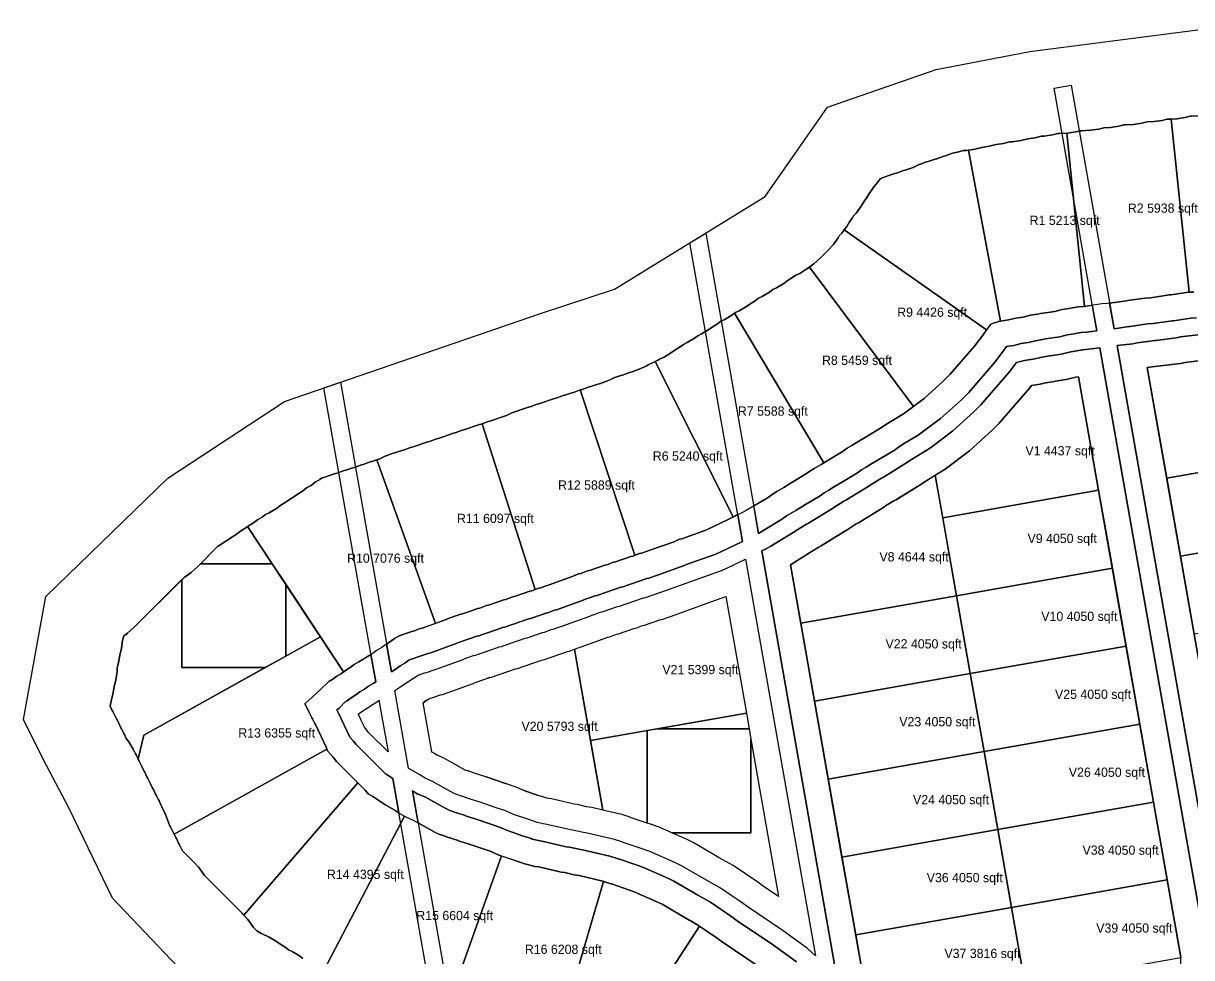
# Model space of a CAD drawing. Header units: metres. Extents: x 119 to 464, y -551 to -55.
# Drawn here: x 118.9 to 321.5, y -219.6 to -57.6 of the extents above; entities that cross this region are included whole.
import ezdxf

# ---------------------------------------------------------------- set-up
doc = ezdxf.new("R2010")
doc.units = ezdxf.units.M
for name, color, linetype in [('AMENITIES', 6, 'Continuous'), ('COLONY', 3, 'Continuous'), ('GARDENS', 82, 'Continuous'), ('PLOTS', 1, 'Continuous'), ('RIVER_PROMENADE', 62, 'Continuous'), ('ROADS', 8, 'Continuous'), ('TEXT', 7, 'Continuous')]:
    doc.layers.add(name, color=color, linetype=linetype)

msp = doc.modelspace()

# ---------------------------------------------------------------- linework, layer by layer
at = {"layer": 'AMENITIES'}
for points in [[(164.44, -167.31), (160.87, -169.3), (146.44, -169.3), (146.44, -154.03), (146.63, -153.84), (146.83, -153.72), (148.02, -152.85), (149.11, -151.86), (149.67, -151.3), (162.08, -151.3), (164.44, -154.87), (164.44, -167.31)], [(245.11, -197.94), (231.42, -197.94), (229.22, -196.96), (227.72, -196.46), (227.11, -196.25), (227.11, -180.24), (228.83, -179.94), (244.8, -179.94), (245.11, -181.72), (245.11, -197.94)]]:
    msp.add_lwpolyline(points, close=True, dxfattribs=at)
at = {"layer": 'COLONY'}
msp.add_lwpolyline([(338.8, -261.53), (224.09, -261.53), (222.88, -259.14), (209.26, -249.96), (209.26, -249.96), (194.47, -246.82), (170.8, -238.57), (151.35, -227.07), (134.39, -209.29), (126.82, -193.61), (122.36, -185.17), (118.94, -178.32), (122.83, -156.97), (143.97, -136.46), (164.23, -123.19), (208.6, -107.93), (221.48, -103.71), (247.6, -87.66), (258.4, -72.16), (277.21, -65.62), (293.47, -62.5), (331.12, -57.65)], dxfattribs=at)
at = {"layer": 'GARDENS'}
for points in [[(193.19, -246.37), (183, -188.55), (182.05, -187.92), (181.67, -187.69), (181.38, -187.37), (176.58, -182.57), (176.15, -181.99), (175.58, -181.35), (173.56, -177.08), (173.43, -176.86), (173.33, -176.65), (173.63, -176.38), (174.75, -175.26), (175.1, -175.05), (175.8, -174.53), (176.6, -174.05), (177.3, -173.53), (178.1, -173.05), (178.79, -172.53), (178.8, -172.53), (179.6, -172.05), (180.04, -171.79), (171.06, -120.84), (173.93, -119.85), (182.78, -170.04), (182.8, -170.03), (183.6, -169.55), (184.3, -169.03), (185.1, -168.55), (185.8, -168.03), (186.04, -167.89), (186.06, -167.88), (186.42, -167.79), (187.56, -167.38), (187.92, -167.29), (189.06, -166.88), (189.42, -166.79), (194.01, -165.14), (194.56, -164.88), (194.92, -164.79), (196.06, -164.38), (196.42, -164.29), (197.56, -163.88), (197.92, -163.79), (199.06, -163.38), (199.42, -163.29), (200.56, -162.88), (200.92, -162.79), (202.06, -162.38), (202.42, -162.29), (203.56, -161.88), (203.92, -161.79), (205.06, -161.38), (205.42, -161.29), (206.56, -160.88), (206.92, -160.79), (208.06, -160.38), (208.42, -160.29), (209.56, -159.88), (209.92, -159.79), (211.06, -159.38), (211.42, -159.29), (216.01, -157.64), (216.56, -157.38), (216.92, -157.29), (218.06, -156.88), (218.42, -156.79), (219.56, -156.38), (219.92, -156.29), (221.06, -155.88), (221.42, -155.79), (222.56, -155.38), (222.92, -155.29), (224.06, -154.88), (224.42, -154.79), (225.56, -154.38), (225.92, -154.29), (227.06, -153.88), (227.42, -153.79), (228.56, -153.38), (228.92, -153.29), (233.51, -151.64), (234.06, -151.38), (234.42, -151.29), (239.01, -149.64), (243.42, -147.56), (243.64, -147.43), (234.52, -95.7), (237.27, -94.01), (246.45, -146.04), (250.6, -143.55), (251.29, -143.03), (251.3, -143.03), (252.1, -142.55), (252.91, -142.06), (252.92, -142.06), (254.6, -141.05), (257.1, -139.55), (257.79, -139.03), (257.8, -139.03), (258.6, -138.55), (259.41, -138.06), (259.42, -138.06), (261.1, -137.05), (263.6, -135.55), (264.29, -135.03), (264.3, -135.03), (265.1, -134.55), (265.91, -134.06), (265.92, -134.06), (267.6, -133.05), (270.1, -131.55), (270.79, -131.03), (270.8, -131.03), (271.6, -130.55), (274.1, -129.05), (278.01, -126.15), (281.63, -122.88), (282.88, -121.63), (287.49, -116.31), (288.99, -114.31), (289.45, -113.66), (290.69, -113.47), (291.95, -113.15), (293.19, -112.97), (294.45, -112.65), (295.69, -112.47), (296.21, -112.34), (298.69, -111.97), (299.95, -111.65), (301.19, -111.47), (301.71, -111.34), (302.4, -111.24), (303.37, -111.19), (305.1, -110.93), (297.69, -68.89), (300.64, -68.37), (308.08, -110.58), (310.64, -110.2), (310.87, -110.19), (313.9, -109.74), (314.87, -109.69), (318.14, -109.2), (318.37, -109.19), (321.4, -108.74), (322.37, -108.69)], [(322.63, -111.62), (319.62, -112), (318.87, -112.17), (315.33, -112.59), (315.13, -112.62), (312.12, -113), (311.37, -113.17), (308.6, -113.5), (328.57, -226.76)], [(328.31, -242.56), (305.62, -113.88), (302.66, -114.23), (302.54, -114.25), (302.51, -114.25), (302.33, -114.3), (300.58, -114.58), (298.94, -114.98), (297.01, -115.25), (296.83, -115.3), (295.33, -115.54), (294.33, -115.8), (292.58, -116.08), (291.15, -116.43), (289.89, -118.11), (285, -123.75), (283.75, -125), (280.14, -128.29), (276.24, -131.23), (272.48, -133.55), (272.24, -133.73), (268.09, -136.29), (267.74, -136.46), (265.98, -137.55), (265.74, -137.73), (261.59, -140.29), (261.24, -140.46), (259.48, -141.55), (259.24, -141.73), (255.09, -144.29), (254.74, -144.46), (252.98, -145.55), (252.74, -145.73), (248.59, -148.29), (247.63, -148.77), (247.59, -148.79), (246.98, -149.09), (259.97, -222.72)], [(252.99, -220.33), (249.05, -217.42), (242.7, -213.18), (241.81, -212.51), (238.12, -209.99), (236.04, -208.83), (231.72, -206.32), (230.72, -205.82), (226.51, -203.95), (225.01, -203.45), (222.14, -202.48), (222.1, -202.47), (220.64, -201.98), (216.16, -200.93), (215.25, -200.8), (213.66, -200.43), (213.08, -200.35), (209.16, -199.43), (208.58, -199.35), (207.16, -199.02), (207.01, -198.95), (205.51, -198.45), (202.9, -197.57), (201.51, -196.95), (200.01, -196.45), (197.14, -195.48), (197.1, -195.47), (197.05, -195.46), (195.64, -194.98), (195.6, -194.97), (195.55, -194.96), (194.14, -194.48), (194.1, -194.47), (194.05, -194.46), (192.9, -194.07), (192.19, -193.75), (188.54, -191.73), (187.26, -191.17), (186.59, -190.78), (186.42, -190.66), (196.39, -247.23)]]:
    msp.add_lwpolyline(points, dxfattribs=at)
for points in [[(287.61, -109.48), (287.28, -109.56), (286.69, -109.77), (285.98, -110.78), (261.28, -93.43), (261.72, -92.83), (262.18, -92.07), (262.72, -91.33), (262.93, -90.98), (263.35, -90.52), (264.22, -89.33), (264.68, -88.57), (265.22, -87.83), (265.68, -87.07), (266.22, -86.33), (266.43, -85.98), (266.85, -85.52), (267.58, -84.52), (268.56, -84.17), (268.85, -84.1), (270.06, -83.67), (270.35, -83.6), (271.56, -83.17), (271.85, -83.1), (273.24, -82.61), (274.28, -82.12), (274.35, -82.1), (275.56, -81.67), (275.85, -81.6), (277.06, -81.17), (277.35, -81.1), (278.56, -80.67), (278.85, -80.6), (280.06, -80.17), (280.35, -80.1), (280.61, -80.01), (280.93, -79.96), (281.93, -79.71), (282.47, -79.68), (282.84, -79.62), (288.4, -109.27), (288.06, -109.32), (287.61, -109.48)], [(307.3, -106.16), (310.23, -105.72), (307.3, -106.16), (307.3, -106.16)], [(313.84, -117.31), (313.84, -117.31), (313.84, -117.31), (313.84, -117.31), (313.84, -117.31), (313.84, -117.31), (313.84, -117.31), (313.84, -117.32), (317.23, -136.5), (317.23, -136.5), (317.23, -136.5), (317.23, -136.5), (319.61, -150), (321.99, -163.51), (324.37, -177.02), (326.75, -190.53), (326.75, -190.53), (326.75, -190.53), (326.75, -190.53), (328.41, -199.94), (328.41, -199.94), (313.84, -117.31), (313.84, -117.31), (313.84, -117.31)], [(316.12, -117.02), (315.62, -117.08), (315.62, -117.08), (316.12, -117.02)], [(316.12, -117.02), (319.63, -116.61), (316.12, -117.02), (316.12, -117.02)], [(320.41, -116.43), (320.41, -116.43), (320.41, -116.43), (320.41, -116.43)], [(301.94, -118.91), (319.68, -219.52), (319.68, -219.53), (317.32, -206.12), (314.93, -192.61), (312.55, -179.1), (310.17, -165.6), (307.79, -152.09), (305.41, -138.58), (305.41, -138.58), (305.41, -138.58), (305.41, -138.58), (301.94, -118.92), (301.94, -118.91), (301.94, -118.91), (301.48, -118.99), (301.48, -118.99), (301.48, -118.99), (301.94, -118.91)], [(296.22, -119.95), (296.22, -119.95), (296.22, -119.95), (296.22, -119.95)], [(297.86, -119.67), (297.86, -119.67), (297.86, -119.67), (297.86, -119.67)], [(274.78, -137.44), (274.78, -137.44), (270.28, -140.23), (270.28, -140.23), (270.28, -140.23), (270.28, -140.23), (270.28, -140.23), (270.28, -140.23), (270.28, -140.23), (270.27, -140.23), (270.27, -140.23), (270.27, -140.23), (270.27, -140.23), (274.78, -137.44)], [(274.97, -137.3), (274.97, -137.3), (274.97, -137.3), (274.97, -137.3)], [(277.09, -135.98), (277.09, -135.98), (277.09, -135.98), (277.09, -135.98), (277.09, -135.98), (277.09, -135.98), (277.09, -135.98)], [(268.28, -141.44), (268.28, -141.44), (263.78, -144.23), (263.78, -144.23), (263.78, -144.23), (263.78, -144.23), (263.78, -144.23), (263.78, -144.23), (263.78, -144.23), (263.77, -144.23), (263.77, -144.23), (263.77, -144.23), (263.77, -144.23), (268.28, -141.44)], [(268.47, -141.3), (268.47, -141.3), (268.47, -141.3), (268.47, -141.3)], [(242.83, -142.82), (242.83, -142.82), (242.51, -142.97), (242.83, -142.82)], [(278.39, -143.34), (278.39, -143.34), (278.39, -143.34), (278.39, -143.34), (278.39, -143.34)], [(152.63, -148.34), (152.83, -148.22), (153.57, -147.68), (154.33, -147.22), (155.07, -146.68), (155.83, -146.22), (156.57, -145.68), (157.33, -145.22), (157.83, -144.86), (162.08, -151.3), (149.67, -151.3), (152.63, -148.34)], [(261.78, -145.44), (261.78, -145.44), (259.9, -146.6), (257.28, -148.23), (257.28, -148.23), (257.28, -148.23), (257.28, -148.23), (257.28, -148.23), (257.28, -148.23), (257.28, -148.23), (257.27, -148.23), (257.27, -148.23), (257.27, -148.23), (257.27, -148.23), (261.78, -145.44)], [(261.97, -145.3), (261.97, -145.3), (261.97, -145.3), (261.97, -145.3)], [(251.97, -151.49), (255.28, -149.44), (255.28, -149.44), (251.97, -151.49), (251.97, -151.49), (251.97, -151.49), (253.76, -161.61), (253.76, -161.61), (253.76, -161.61), (253.76, -161.61), (256.14, -175.12), (258.52, -188.63), (260.9, -202.14), (263.29, -215.65), (264.17, -220.65), (264.16, -220.64), (251.97, -151.49)], [(255.47, -149.3), (255.47, -149.3), (255.47, -149.3), (255.47, -149.3)], [(138.36, -184.23), (137.98, -183.43), (137.22, -182.17), (136.79, -181.58), (136.48, -180.93), (136.36, -180.73), (135.98, -179.93), (135.86, -179.73), (135.48, -178.93), (135.36, -178.73), (134.98, -177.93), (134.86, -177.73), (134.48, -176.93), (134.36, -176.73), (134.02, -176.02), (134.16, -175.13), (134.46, -173.93), (134.66, -172.63), (134.96, -171.43), (135.18, -169.97), (135.21, -169.43), (135.46, -168.43), (135.66, -167.13), (135.96, -165.93), (136.16, -164.63), (136.36, -163.83), (137.02, -163.35), (138.11, -162.36), (146.44, -154.03), (146.44, -169.3), (160.87, -169.3), (139.81, -181.01), (138.82, -185.15), (138.48, -184.43), (138.36, -184.23)], [(170.45, -163.97), (164.44, -167.31), (164.44, -154.87), (170.45, -163.97)], [(280.77, -156.85), (280.77, -156.85), (280.77, -156.85), (280.77, -156.85), (280.77, -156.85)], [(236.64, -158.45), (236.64, -158.45), (236.64, -158.45), (236.64, -158.45)], [(236.69, -158.43), (236.69, -158.43), (236.69, -158.43), (236.69, -158.43)], [(226.3, -162.04), (226.3, -162.04), (226.3, -162.04), (226.3, -162.04)], [(227.8, -161.54), (227.8, -161.54), (227.8, -161.54), (227.8, -161.54)], [(229.3, -161.04), (229.3, -161.04), (229.3, -161.04), (229.3, -161.04)], [(230.8, -160.54), (230.8, -160.54), (230.8, -160.54), (230.8, -160.54)], [(220.3, -164.04), (220.3, -164.04), (220.3, -164.04), (220.3, -164.04)], [(221.8, -163.54), (221.8, -163.54), (221.8, -163.54), (221.8, -163.54)], [(223.3, -163.04), (223.3, -163.04), (223.3, -163.04), (223.3, -163.04)], [(224.8, -162.54), (224.8, -162.54), (224.8, -162.54), (224.8, -162.54)], [(181.93, -165.22), (182.6, -164.81), (181.93, -165.22), (181.93, -165.22)], [(219.14, -164.45), (219.14, -164.45), (219.14, -164.45), (219.14, -164.45)], [(219.19, -164.43), (219.19, -164.43), (219.19, -164.43), (219.19, -164.43)], [(179.2, -167.05), (180.04, -171.79), (179.2, -167.05), (179.2, -167.05)], [(208.8, -168.04), (208.8, -168.04), (208.8, -168.04), (208.8, -168.04)], [(210.3, -167.54), (210.3, -167.54), (210.3, -167.54), (210.3, -167.54)], [(211.8, -167.04), (211.8, -167.04), (211.8, -167.04), (211.8, -167.04)], [(213.3, -166.54), (213.3, -166.54), (213.3, -166.54), (213.3, -166.54)], [(214.52, -166.14), (214.52, -166.14), (214.52, -166.14), (214.52, -166.14), (214.51, -166.14), (214.52, -166.14), (214.52, -166.14)], [(202.8, -170.04), (202.8, -170.04), (202.8, -170.04), (202.8, -170.04)], [(204.3, -169.54), (204.3, -169.54), (204.3, -169.54), (204.3, -169.54)], [(205.8, -169.04), (205.8, -169.04), (205.8, -169.04), (205.8, -169.04)], [(207.3, -168.54), (207.3, -168.54), (207.3, -168.54), (207.3, -168.54)], [(214.93, -168.46), (214.93, -168.46), (214.93, -168.46), (214.93, -168.46)], [(197.14, -171.95), (197.14, -171.95), (197.14, -171.95), (197.14, -171.95), (197.14, -171.95), (197.14, -171.95)], [(197.19, -171.93), (197.19, -171.93), (197.19, -171.93), (197.19, -171.93), (197.19, -171.93), (197.19, -171.93)], [(198.3, -171.54), (198.3, -171.54), (198.3, -171.54), (198.3, -171.54), (198.3, -171.54), (198.3, -171.54)], [(199.8, -171.04), (199.8, -171.04), (199.3, -171.22), (199.3, -171.22), (199.3, -171.22), (199.8, -171.04), (199.8, -171.04)], [(201.3, -170.54), (201.3, -170.54), (201.3, -170.54), (201.3, -170.54)], [(191.3, -174.04), (191.3, -174.04), (191.3, -174.04), (191.3, -174.04), (191.3, -174.04), (191.3, -174.04)], [(188.81, -175.04), (188.81, -175.04), (188.81, -175.04), (188.81, -175.04), (188.81, -175.04), (188.3, -175.42), (188.3, -175.42), (188.81, -175.04)], [(189.8, -174.54), (189.8, -174.54), (189.8, -174.54), (189.8, -174.54), (189.8, -174.54), (189.8, -174.54)], [(244.32, -177.21), (244.8, -179.94), (228.83, -179.94), (244.32, -177.21)], [(224.2, -195.27), (224.15, -195.26), (222.7, -194.77), (219.43, -194), (219.43, -194), (219.43, -194), (219.43, -194), (219.43, -194), (217.31, -181.97), (217.31, -181.97), (217.31, -181.97), (227.11, -180.24), (227.11, -196.25), (224.2, -195.27)], [(242.06, -203.61), (239.63, -202.26), (235.07, -199.61), (234.07, -199.11), (231.42, -197.94), (245.11, -197.94), (245.11, -181.72), (249.92, -208.98), (247.04, -207.06), (246.31, -206.51), (242.06, -203.61)], [(172.67, -184.84), (173.24, -185.61), (176.92, -189.29), (157.15, -212.21), (156.86, -211.89), (150.34, -205.37), (150.22, -205.17), (149.35, -203.98), (148.36, -202.89), (146.55, -201.08), (146.48, -200.93), (146.36, -200.73), (145.98, -199.93), (145.86, -199.73), (145.48, -198.93), (145.36, -198.73), (145.1, -198.17), (171.57, -183.45), (171.68, -183.76), (172.67, -184.84)], [(195.57, -187.06), (195.57, -187.06), (195.57, -187.06), (195.57, -187.06), (195.57, -187.06), (195.57, -187.06)], [(195.61, -187.08), (195.61, -187.08), (195.61, -187.08), (195.61, -187.08), (195.61, -187.08), (195.61, -187.08)], [(196.15, -187.26), (196.15, -187.26), (196.15, -187.26), (196.15, -187.26), (196.15, -187.26), (196.15, -187.26)], [(197.65, -187.76), (197.65, -187.76), (197.65, -187.76), (197.65, -187.76), (197.65, -187.76), (197.65, -187.76)], [(199.15, -188.26), (199.15, -188.26), (199.15, -188.26), (199.15, -188.26), (199.15, -188.26), (199.15, -188.26)], [(199.2, -188.27), (202.72, -189.46), (202.72, -189.46), (199.2, -188.27)], [(205.61, -190.58), (205.61, -190.58), (205.61, -190.58), (205.61, -190.58), (205.61, -190.58), (205.61, -190.58)], [(208.22, -191.46), (208.22, -191.46), (205.61, -190.58), (208.22, -191.46)], [(209.36, -191.84), (209.36, -191.84), (209.36, -191.84), (209.36, -191.84), (209.36, -191.84), (209.36, -191.84)], [(209.95, -191.98), (209.95, -191.98), (209.95, -191.98), (209.95, -191.98), (209.95, -191.98), (209.95, -191.98)], [(184.05, -194.48), (183.56, -194.16), (184.04, -194.48), (184.05, -194.48)], [(214.45, -192.98), (214.45, -192.98), (214.45, -192.98), (214.45, -192.98), (214.45, -192.98), (214.45, -192.98)], [(216.62, -193.43), (216.62, -193.43), (216.62, -193.43), (216.62, -193.43), (216.62, -193.43), (216.62, -193.43)]]:
    msp.add_lwpolyline(points, close=True, dxfattribs=at)
at = {"layer": 'PLOTS'}
for points in [[(299.97, -76.68), (301.43, -76.46), (302.26, -76.25), (302.5, -76.25), (303.97, -76.18), (305.43, -75.96), (306.32, -75.73), (307.47, -75.68), (308.93, -75.46), (309.76, -75.25), (310, -75.25), (311.47, -75.18), (312.93, -74.96), (313.82, -74.73), (314.97, -74.68), (316.43, -74.46), (317.26, -74.25), (317.5, -74.25), (317.98, -74.23), (321.09, -104.25), (320.98, -104.26), (317.93, -104.71), (317.73, -104.72), (314.43, -105.21), (313.48, -105.26), (310.43, -105.71), (310.23, -105.72), (306.93, -106.21), (305.98, -106.26), (302.98, -106.7), (299.87, -76.68), (299.97, -76.68)], [(282.84, -79.62), (283.93, -79.46), (285.13, -79.16), (286.43, -78.96), (287.63, -78.66), (288.93, -78.46), (289.93, -78.21), (290.47, -78.18), (291.93, -77.96), (293.13, -77.66), (294.43, -77.46), (295.43, -77.21), (295.97, -77.18), (297.43, -76.96), (298.26, -76.75), (298.5, -76.75), (299.87, -76.68), (302.98, -106.7), (302.93, -106.71), (301.98, -106.76), (300.84, -106.93), (300.31, -107.06), (299.07, -107.24), (297.81, -107.56), (295.34, -107.93), (294.81, -108.06), (293.57, -108.24), (292.31, -108.56), (291.07, -108.74), (289.81, -109.06), (288.4, -109.27), (282.84, -79.62)], [(256.02, -99.35), (257.11, -98.36), (258.36, -97.11), (259.35, -96.02), (260.22, -94.83), (260.43, -94.48), (260.85, -94.02), (261.28, -93.43), (285.98, -110.78), (285.39, -111.61), (283.89, -113.61), (279.69, -118.44), (278.44, -119.69), (275.16, -122.67), (273.29, -124.06), (255.29, -99.88), (256.02, -99.35)], [(242.42, -107.79), (243.07, -107.48), (244.33, -106.72), (245.07, -106.18), (245.83, -105.72), (246.42, -105.29), (247.07, -104.98), (248.33, -104.22), (248.92, -103.79), (249.57, -103.48), (250.83, -102.72), (251.57, -102.18), (252.33, -101.72), (252.92, -101.29), (253.57, -100.98), (254.83, -100.22), (255.29, -99.88), (273.29, -124.06), (271.6, -125.31), (269.1, -126.81), (268.31, -127.29), (267.6, -127.81), (265.1, -129.31), (263.8, -130.09), (262.6, -130.81), (261.81, -131.29), (261.1, -131.81), (258.6, -133.31), (257.77, -133.81), (242.27, -107.9), (242.42, -107.79)], [(229.07, -115.98), (229.27, -115.86), (230.07, -115.48), (231.33, -114.72), (232.07, -114.18), (232.83, -113.72), (233.42, -113.29), (234.07, -112.98), (235.33, -112.22), (235.92, -111.79), (236.57, -111.48), (237.83, -110.72), (238.57, -110.18), (239.33, -109.72), (239.92, -109.29), (240.57, -108.98), (241.83, -108.22), (242.27, -107.9), (257.77, -133.81), (257.3, -134.09), (256.1, -134.81), (255.31, -135.29), (254.6, -135.81), (252.1, -137.31), (250.8, -138.09), (249.6, -138.81), (248.81, -139.29), (248.1, -139.81), (244.3, -142.09), (243.51, -142.47), (243.3, -142.59), (242.51, -142.97), (242.3, -143.09), (242.06, -143.2), (228.51, -116.25), (229.07, -115.98)], [(215.56, -121.17), (215.85, -121.1), (217.06, -120.67), (217.35, -120.6), (218.56, -120.17), (218.85, -120.1), (220.24, -119.61), (221.28, -119.12), (221.35, -119.1), (222.56, -118.67), (222.85, -118.6), (224.06, -118.17), (224.35, -118.1), (225.74, -117.61), (227.07, -116.98), (227.27, -116.86), (228.07, -116.48), (228.27, -116.36), (228.51, -116.25), (242.06, -143.2), (241.51, -143.47), (241.3, -143.59), (237.29, -145.49), (233.11, -146.98), (232.78, -147.06), (232.42, -147.19), (231.79, -147.49), (227.61, -148.98), (227.28, -149.06), (226.11, -149.48), (225.78, -149.56), (224.98, -149.85), (215.51, -121.19), (215.56, -121.17)], [(305.41, -138.58), (305.41, -138.58), (278.39, -143.34), (278.39, -143.34), (278.39, -143.34), (277.09, -135.98), (277.09, -135.98), (277.09, -135.98), (278.78, -134.94), (278.78, -134.94), (283.01, -131.75), (283.01, -131.75), (286.93, -128.18), (286.93, -128.18), (287.26, -127.85), (288.18, -126.93), (288.18, -126.93), (293.49, -120.81), (293.49, -120.81), (293.76, -120.44), (293.76, -120.44), (293.76, -120.44), (293.77, -120.44), (293.77, -120.44), (293.77, -120.44), (295.25, -120.2), (295.25, -120.2), (296.22, -119.95), (296.22, -119.95), (297.75, -119.7), (297.75, -119.7), (297.86, -119.67), (297.86, -119.67), (299.79, -119.4), (299.79, -119.4), (301.48, -118.99), (301.48, -118.99), (301.94, -118.91), (301.94, -118.91), (301.94, -118.92), (305.41, -138.58), (305.41, -138.58)], [(199.56, -126.67), (199.85, -126.6), (201.06, -126.17), (201.35, -126.1), (202.74, -125.61), (203.78, -125.12), (203.85, -125.1), (205.06, -124.67), (205.35, -124.6), (206.56, -124.17), (206.85, -124.1), (208.06, -123.67), (208.35, -123.6), (209.56, -123.17), (209.85, -123.1), (211.06, -122.67), (211.35, -122.6), (212.56, -122.17), (212.85, -122.1), (214.06, -121.67), (214.35, -121.6), (215.51, -121.19), (224.98, -149.85), (224.61, -149.98), (224.28, -150.06), (223.11, -150.48), (222.78, -150.56), (221.61, -150.98), (221.28, -151.06), (220.11, -151.48), (219.78, -151.56), (218.61, -151.98), (218.28, -152.06), (217.11, -152.48), (216.78, -152.56), (215.61, -152.98), (215.28, -153.06), (214.92, -153.19), (214.29, -153.49), (210.11, -154.98), (209.78, -155.06), (208.61, -155.48), (208.28, -155.56), (207.69, -155.77), (198.5, -127.05), (199.56, -126.67)], [(180.74, -133.11), (181.78, -132.62), (181.85, -132.6), (183.06, -132.17), (183.35, -132.1), (184.56, -131.67), (184.85, -131.6), (186.06, -131.17), (186.35, -131.1), (187.56, -130.67), (187.85, -130.6), (189.06, -130.17), (189.35, -130.1), (190.56, -129.67), (190.85, -129.6), (192.06, -129.17), (192.35, -129.1), (193.56, -128.67), (193.85, -128.6), (195.06, -128.17), (195.35, -128.1), (196.56, -127.67), (196.85, -127.6), (198.06, -127.17), (198.35, -127.1), (198.5, -127.05), (207.69, -155.77), (207.11, -155.98), (206.78, -156.06), (205.61, -156.48), (205.28, -156.56), (204.11, -156.98), (203.78, -157.06), (202.61, -157.48), (202.28, -157.56), (201.11, -157.98), (200.78, -158.06), (199.61, -158.48), (199.28, -158.56), (198.11, -158.98), (197.78, -159.06), (196.61, -159.48), (196.28, -159.56), (195.11, -159.98), (194.78, -160.06), (193.61, -160.48), (193.28, -160.56), (192.92, -160.69), (192.29, -160.99), (190.41, -161.66), (180.24, -133.29), (180.74, -133.11)], [(158.07, -144.68), (158.83, -144.22), (159.57, -143.68), (160.33, -143.22), (160.92, -142.79), (161.57, -142.48), (162.83, -141.72), (163.57, -141.18), (164.33, -140.72), (165.07, -140.18), (165.83, -139.72), (166.57, -139.18), (167.33, -138.72), (168.07, -138.18), (168.83, -137.72), (169.57, -137.18), (170.33, -136.72), (170.63, -136.5), (171.56, -136.17), (171.85, -136.1), (173.06, -135.67), (173.35, -135.6), (174.56, -135.17), (174.85, -135.1), (176.06, -134.67), (176.35, -134.6), (177.56, -134.17), (177.85, -134.1), (179.06, -133.67), (179.35, -133.6), (180.24, -133.29), (190.41, -161.66), (188.11, -162.48), (187.78, -162.56), (186.61, -162.98), (186.28, -163.06), (185.11, -163.48), (184.78, -163.56), (184.11, -163.8), (184.1, -163.81), (183.31, -164.29), (182.6, -164.81), (181.81, -165.29), (181.1, -165.81), (180.31, -166.29), (179.6, -166.81), (177.1, -168.31), (176.31, -168.79), (175.6, -169.31), (174.81, -169.79), (174.46, -170.05), (157.83, -144.86), (158.07, -144.68)], [(319.61, -150), (317.23, -136.5), (344.24, -131.73), (346.62, -145.24), (319.61, -150)], [(280.77, -156.85), (280.77, -156.85), (253.76, -161.61), (253.76, -161.61), (253.76, -161.61), (251.97, -151.49), (251.97, -151.49), (251.97, -151.49), (255.28, -149.44), (255.28, -149.44), (255.47, -149.3), (255.47, -149.3), (256.88, -148.42), (256.88, -148.42), (256.88, -148.42), (256.89, -148.42), (256.89, -148.42), (256.89, -148.42), (256.89, -148.42), (256.89, -148.42), (256.89, -148.42), (257.27, -148.23), (257.27, -148.23), (257.27, -148.23), (257.28, -148.23), (257.28, -148.23), (257.28, -148.23), (257.28, -148.23), (257.28, -148.23), (257.28, -148.23), (257.28, -148.23), (259.9, -146.6), (261.78, -145.44), (261.78, -145.44), (261.97, -145.3), (261.97, -145.3), (263.38, -144.42), (263.38, -144.42), (263.38, -144.42), (263.39, -144.42), (263.39, -144.42), (263.39, -144.42), (263.39, -144.42), (263.39, -144.42), (263.39, -144.42), (263.77, -144.23), (263.77, -144.23), (263.77, -144.23), (263.78, -144.23), (263.78, -144.23), (263.78, -144.23), (263.78, -144.23), (263.78, -144.23), (263.78, -144.23), (263.78, -144.23), (268.28, -141.44), (268.28, -141.44), (268.47, -141.3), (268.47, -141.3), (269.88, -140.42), (269.88, -140.42), (269.88, -140.42), (269.89, -140.42), (269.89, -140.42), (269.89, -140.42), (269.89, -140.42), (269.89, -140.42), (269.89, -140.42), (270.27, -140.23), (270.27, -140.23), (270.27, -140.23), (270.28, -140.23), (270.28, -140.23), (270.28, -140.23), (270.28, -140.23), (270.28, -140.23), (270.28, -140.23), (270.28, -140.23), (274.78, -137.44), (274.78, -137.44), (274.97, -137.3), (274.97, -137.3), (277.09, -135.98), (277.09, -135.98), (277.09, -135.98), (280.77, -156.85), (280.77, -156.85)], [(280.77, -156.85), (278.39, -143.34), (305.41, -138.58), (307.79, -152.09), (280.77, -156.85)], [(321.99, -163.51), (319.61, -150), (346.62, -145.24), (349, -158.75), (321.99, -163.51)], [(283.16, -170.36), (280.77, -156.85), (307.79, -152.09), (310.17, -165.6), (283.16, -170.36)], [(244.32, -177.21), (244.32, -177.21), (217.31, -181.97), (217.31, -181.97), (217.31, -181.97), (214.52, -166.14), (214.52, -166.14), (214.52, -166.14), (218.92, -164.56), (218.92, -164.56), (219.14, -164.45), (219.14, -164.45), (219.19, -164.43), (219.19, -164.43), (220.3, -164.04), (220.3, -164.04), (220.64, -163.95), (220.64, -163.95), (221.8, -163.54), (221.8, -163.54), (222.14, -163.45), (222.14, -163.45), (223.3, -163.04), (223.3, -163.04), (223.64, -162.95), (223.64, -162.95), (224.8, -162.54), (224.8, -162.54), (225.14, -162.45), (225.14, -162.45), (226.3, -162.04), (226.3, -162.04), (226.64, -161.95), (226.64, -161.95), (227.8, -161.54), (227.8, -161.54), (228.14, -161.45), (228.14, -161.45), (229.3, -161.04), (229.3, -161.04), (229.64, -160.95), (229.64, -160.95), (230.8, -160.54), (230.8, -160.54), (231.14, -160.45), (231.14, -160.45), (236.42, -158.56), (236.42, -158.56), (236.64, -158.45), (236.64, -158.45), (236.69, -158.43), (236.69, -158.43), (240.75, -156.98), (240.75, -156.98), (240.75, -156.98), (244.32, -177.21), (244.32, -177.21)], [(256.14, -175.12), (253.76, -161.61), (280.77, -156.85), (283.16, -170.36), (256.14, -175.12)], [(144.98, -197.93), (144.86, -197.73), (144.48, -196.93), (144.36, -196.73), (144.12, -196.22), (144.1, -196.15), (143.61, -194.76), (142.98, -193.43), (142.86, -193.23), (142.48, -192.43), (142.36, -192.23), (141.98, -191.43), (141.86, -191.23), (141.48, -190.43), (141.36, -190.23), (140.98, -189.43), (140.86, -189.23), (140.48, -188.43), (140.36, -188.23), (139.98, -187.43), (139.86, -187.23), (139.48, -186.43), (139.36, -186.23), (138.98, -185.43), (138.86, -185.23), (138.82, -185.15), (139.81, -181.01), (170.45, -163.97), (174.46, -170.05), (174.1, -170.31), (173.31, -170.79), (172.6, -171.31), (171.9, -171.73), (170.44, -173.19), (167.78, -175.6), (167.97, -175.99), (168.09, -176.2), (168.47, -176.99), (168.59, -177.2), (168.97, -177.99), (169.09, -178.2), (169.47, -178.99), (169.59, -179.2), (171.49, -183.21), (171.57, -183.45), (145.1, -198.17), (144.98, -197.93)], [(285.54, -183.87), (283.16, -170.36), (310.17, -165.6), (312.55, -179.1), (285.54, -183.87)], [(219.43, -194), (219.43, -194), (219.43, -194), (219.43, -194), (217.54, -193.56), (217.54, -193.56), (217.54, -193.56), (217.54, -193.56), (216.62, -193.43), (216.62, -193.43), (216.62, -193.43), (216.62, -193.43), (215.04, -193.06), (215.04, -193.06), (215.04, -193.06), (215.04, -193.06), (214.45, -192.98), (214.45, -192.98), (214.45, -192.98), (214.45, -192.98), (210.54, -192.06), (210.54, -192.06), (210.54, -192.06), (210.54, -192.06), (209.95, -191.98), (209.95, -191.98), (209.95, -191.98), (209.95, -191.98), (209.36, -191.84), (209.36, -191.84), (209.36, -191.84), (209.36, -191.84), (208.22, -191.46), (205.61, -190.58), (205.61, -190.58), (205.61, -190.58), (205.61, -190.58), (204.22, -189.96), (204.22, -189.96), (204.22, -189.96), (204.22, -189.96), (202.72, -189.46), (199.2, -188.27), (199.2, -188.27), (199.2, -188.27), (199.2, -188.27), (199.15, -188.26), (199.15, -188.26), (199.15, -188.26), (199.15, -188.26), (197.7, -187.77), (197.7, -187.77), (197.7, -187.77), (197.7, -187.77), (197.65, -187.76), (197.65, -187.76), (197.65, -187.76), (197.65, -187.76), (196.2, -187.27), (196.2, -187.27), (196.2, -187.27), (196.2, -187.27), (196.15, -187.26), (196.15, -187.26), (196.15, -187.26), (196.15, -187.26), (195.61, -187.08), (195.61, -187.08), (195.61, -187.08), (195.61, -187.08), (195.59, -187.07), (195.57, -187.06), (195.57, -187.06), (195.57, -187.06), (195.57, -187.06), (193.84, -186.11), (191.86, -185.01), (191.86, -185.01), (191.86, -185.01), (191.86, -185.01), (190.71, -184.5), (190.71, -184.5), (190.71, -184.5), (190.71, -184.5), (190.66, -184.48), (190.66, -184.48), (190.66, -184.48), (190.66, -184.48), (190.66, -184.48), (190.66, -184.48), (190.66, -184.48), (190.66, -184.48), (190.65, -184.48), (190.65, -184.48), (190.65, -184.48), (190.65, -184.48), (190.65, -184.48), (190.22, -184.18), (190.22, -184.18), (190.22, -184.18), (190.22, -184.18), (189.8, -183.94), (189.8, -183.94), (189.8, -183.94), (189.8, -183.94), (189.8, -183.93), (189.8, -183.93), (189.8, -183.93), (189.8, -183.93), (189.8, -183.93), (189.8, -183.93), (189.8, -183.93), (189.8, -183.93), (189.8, -183.93), (189.8, -183.93), (189.8, -183.93), (188.3, -175.43), (188.3, -175.43), (188.3, -175.43), (188.3, -175.43), (188.3, -175.43), (188.81, -175.04), (188.81, -175.04), (188.81, -175.04), (188.81, -175.04), (189.38, -174.68), (189.38, -174.68), (189.38, -174.68), (189.38, -174.68), (189.38, -174.68), (189.39, -174.68), (189.39, -174.68), (189.39, -174.68), (189.39, -174.68), (189.39, -174.68), (189.39, -174.68), (189.39, -174.68), (189.8, -174.54), (189.8, -174.54), (189.8, -174.54), (189.8, -174.54), (190.14, -174.45), (190.14, -174.45), (190.14, -174.45), (190.14, -174.45), (191.3, -174.04), (191.3, -174.04), (191.3, -174.04), (191.3, -174.04), (191.64, -173.95), (191.64, -173.95), (191.64, -173.95), (191.64, -173.95), (196.92, -172.06), (196.92, -172.06), (196.92, -172.06), (196.92, -172.06), (197.14, -171.95), (197.14, -171.95), (197.14, -171.95), (197.14, -171.95), (197.19, -171.93), (197.19, -171.93), (197.19, -171.93), (197.19, -171.93), (198.3, -171.54), (198.3, -171.54), (198.3, -171.54), (198.3, -171.54), (198.64, -171.45), (198.64, -171.45), (198.64, -171.45), (198.64, -171.45), (199.3, -171.22), (199.3, -171.22), (199.3, -171.22), (199.8, -171.04), (199.8, -171.04), (200.14, -170.95), (200.14, -170.95), (201.3, -170.54), (201.3, -170.54), (201.64, -170.45), (201.64, -170.45), (202.8, -170.04), (202.8, -170.04), (203.14, -169.95), (203.14, -169.95), (204.3, -169.54), (204.3, -169.54), (204.64, -169.45), (204.64, -169.45), (205.8, -169.04), (205.8, -169.04), (206.14, -168.95), (206.14, -168.95), (207.3, -168.54), (207.3, -168.54), (207.64, -168.45), (207.64, -168.45), (208.8, -168.04), (208.8, -168.04), (209.14, -167.95), (209.14, -167.95), (210.3, -167.54), (210.3, -167.54), (210.64, -167.45), (210.64, -167.45), (211.8, -167.04), (211.8, -167.04), (212.14, -166.95), (212.14, -166.95), (213.3, -166.54), (213.3, -166.54), (213.64, -166.45), (213.64, -166.45), (214.51, -166.14), (214.52, -166.14), (214.52, -166.14), (214.93, -168.46), (214.93, -168.46), (214.93, -168.46), (214.93, -168.46), (219.43, -194), (219.43, -194)], [(258.52, -188.63), (256.14, -175.12), (283.16, -170.36), (285.54, -183.87), (258.52, -188.63)], [(287.92, -197.37), (285.54, -183.87), (312.55, -179.1), (314.93, -192.61), (287.92, -197.37)], [(260.9, -202.14), (258.52, -188.63), (285.54, -183.87), (287.92, -197.37), (260.9, -202.14)], [(290.3, -210.88), (287.92, -197.37), (314.93, -192.61), (317.32, -206.12), (290.3, -210.88)], [(263.29, -215.65), (260.9, -202.14), (287.92, -197.37), (290.3, -210.88), (263.29, -215.65)], [(219.07, -239.02), (218.42, -238.71), (217.83, -238.28), (216.57, -237.52), (215.77, -237.14), (215.57, -237.02), (214.24, -236.39), (212.85, -235.9), (212.56, -235.83), (211.35, -235.4), (211.05, -235.32), (219.55, -206.36), (220.84, -206.79), (220.91, -206.81), (224.87, -208.15), (228.7, -209.84), (229.7, -210.34), (234.39, -213.06), (234.56, -213.16), (235.75, -213.82), (236.19, -214.12), (219.77, -239.44), (219.07, -239.02)], [(290.3, -210.88), (317.32, -206.12), (319.68, -219.55), (319.68, -219.63), (292.68, -224.39), (290.3, -210.88)], [(290.3, -210.88), (292.68, -224.39), (270.32, -228.33), (269.94, -227.72), (266.75, -223.49), (264.17, -220.66), (263.29, -215.65), (290.3, -210.88)], [(229.83, -246.28), (229.07, -245.82), (228.33, -245.28), (227.57, -244.82), (226.83, -244.28), (226.07, -243.82), (225.33, -243.28), (224.57, -242.82), (223.83, -242.28), (223.07, -241.82), (222.33, -241.28), (221.98, -241.07), (221.52, -240.65), (220.33, -239.78), (219.77, -239.44), (236.19, -214.12), (239.11, -216.11), (240.1, -216.86), (246.56, -221.16), (250.14, -223.81), (251.16, -224.74), (230.93, -247.08), (229.83, -246.28)]]:
    msp.add_lwpolyline(points, close=True, dxfattribs=at)
for points in [[(321.93, -104.21), (321.09, -104.25), (317.98, -74.23), (318.97, -74.18), (318.97, -74.18), (320.43, -73.96), (321.26, -73.75), (321.5, -73.75), (322.97, -73.68)], [(344.24, -131.73), (317.23, -136.5), (317.23, -136.5), (317.23, -136.5), (313.84, -117.32), (313.84, -117.31), (313.84, -117.31), (313.84, -117.31), (313.84, -117.31), (313.84, -117.31), (313.84, -117.31), (313.84, -117.31), (313.84, -117.31), (313.84, -117.31), (313.84, -117.31), (315.62, -117.08), (316.12, -117.02), (319.63, -116.61), (319.63, -116.61), (320.41, -116.43), (320.41, -116.43), (323.12, -116.08)], [(167.42, -219.71), (166.83, -219.28), (165.57, -218.52), (164.92, -218.21), (164.33, -217.78), (163.57, -217.32), (162.83, -216.78), (161.57, -216.02), (160.24, -215.39), (160.1, -215.34), (159.57, -215.02), (159.42, -214.95), (158.84, -214.37), (158.72, -214.17), (157.85, -212.98), (157.15, -212.21), (176.92, -189.29), (178.19, -190.56), (178.75, -191.18), (179.56, -191.66), (181.63, -193.04), (183.56, -194.16), (184.13, -194.54), (185.05, -195.07), (171.06, -221.82)], [(171.06, -221.82), (185.05, -195.07), (185.27, -195.2), (186.54, -195.76), (190.17, -197.77), (190.22, -197.81), (191.29, -198.28), (191.32, -198.29), (191.34, -198.29), (191.41, -198.31), (192.84, -198.79), (192.91, -198.81), (194.34, -199.29), (194.41, -199.31), (195.84, -199.79), (195.91, -199.81), (199.87, -201.15), (201.29, -201.78), (201.32, -201.79), (201.34, -201.79), (201.41, -201.81), (201.85, -201.96), (191.73, -230.37)], [(191.73, -230.37), (201.85, -201.96), (205.37, -203.15), (205.67, -203.28), (207.71, -203.76), (208.33, -203.85), (212.21, -204.76), (212.83, -204.85), (214.41, -205.22), (215.33, -205.35), (219.41, -206.31), (219.55, -206.36), (211.05, -235.32)]]:
    msp.add_lwpolyline(points, dxfattribs=at)
at = {"layer": 'RIVER_PROMENADE'}
for points in [[(151.35, -227.07), (134.39, -209.29), (126.82, -193.61), (122.36, -185.17), (118.94, -178.32), (122.83, -156.97), (143.97, -136.46), (164.23, -123.19), (208.6, -107.93), (221.48, -103.71), (247.6, -87.66), (258.4, -72.16), (277.21, -65.62), (293.47, -62.5), (331.12, -57.65)], [(322.97, -73.68), (321.5, -73.75), (321.26, -73.75), (320.43, -73.96), (318.97, -74.18), (317.5, -74.25), (317.26, -74.25), (316.43, -74.46), (314.97, -74.68), (313.82, -74.73), (312.93, -74.96), (311.47, -75.18), (310, -75.25), (309.76, -75.25), (308.93, -75.46), (307.47, -75.68), (306.32, -75.73), (305.43, -75.96), (303.97, -76.18), (302.5, -76.25), (302.26, -76.25), (301.43, -76.46), (299.97, -76.68), (298.5, -76.75), (298.26, -76.75), (297.43, -76.96), (295.97, -77.18), (295.43, -77.21), (294.43, -77.46), (293.13, -77.66), (291.93, -77.96), (290.47, -78.18), (289.93, -78.21), (288.93, -78.46), (287.63, -78.66), (286.43, -78.96), (285.13, -79.16), (283.93, -79.46), (282.47, -79.68), (281.93, -79.71), (280.93, -79.96), (280.61, -80.01), (280.35, -80.1), (280.06, -80.17), (278.85, -80.6), (278.56, -80.67), (277.35, -81.1), (277.06, -81.17), (275.85, -81.6), (275.56, -81.67), (274.35, -82.1), (274.28, -82.12), (273.24, -82.61), (271.85, -83.1), (271.56, -83.17), (270.35, -83.6), (270.06, -83.67), (268.85, -84.1), (268.56, -84.17), (267.58, -84.52), (266.85, -85.52), (266.43, -85.98), (266.22, -86.33), (265.68, -87.07), (265.22, -87.83), (264.68, -88.57), (264.22, -89.33), (263.35, -90.52), (262.93, -90.98), (262.72, -91.33), (262.18, -92.07), (261.72, -92.83), (260.85, -94.02), (260.43, -94.48), (260.22, -94.83), (259.35, -96.02), (258.36, -97.11), (257.11, -98.36), (256.02, -99.35), (254.83, -100.22), (253.57, -100.98), (252.92, -101.29), (252.33, -101.72), (251.57, -102.18), (250.83, -102.72), (249.57, -103.48), (248.92, -103.79), (248.33, -104.22), (247.07, -104.98), (246.42, -105.29), (245.83, -105.72), (245.07, -106.18), (244.33, -106.72), (243.07, -107.48), (242.42, -107.79), (241.83, -108.22), (240.57, -108.98), (239.92, -109.29), (239.33, -109.72), (238.57, -110.18), (237.83, -110.72), (236.57, -111.48), (235.92, -111.79), (235.33, -112.22), (234.07, -112.98), (233.42, -113.29), (232.83, -113.72), (232.07, -114.18), (231.33, -114.72), (230.07, -115.48), (229.27, -115.86), (229.07, -115.98), (228.27, -116.36), (228.07, -116.48), (227.27, -116.86), (227.07, -116.98), (225.74, -117.61), (224.35, -118.1), (224.06, -118.17), (222.85, -118.6), (222.56, -118.67), (221.35, -119.1), (221.28, -119.12), (220.24, -119.61), (218.85, -120.1), (218.56, -120.17), (217.35, -120.6), (217.06, -120.67), (215.85, -121.1), (215.56, -121.17), (214.35, -121.6), (214.06, -121.67), (212.85, -122.1), (212.56, -122.17), (211.35, -122.6), (211.06, -122.67), (209.85, -123.1), (209.56, -123.17), (208.35, -123.6), (208.06, -123.67), (206.85, -124.1), (206.56, -124.17), (205.35, -124.6), (205.06, -124.67), (203.85, -125.1), (203.78, -125.12), (202.74, -125.61), (201.35, -126.1), (201.06, -126.17), (199.85, -126.6), (199.56, -126.67), (198.35, -127.1), (198.06, -127.17), (196.85, -127.6), (196.56, -127.67), (195.35, -128.1), (195.06, -128.17), (193.85, -128.6), (193.56, -128.67), (192.35, -129.1), (192.06, -129.17), (190.85, -129.6), (190.56, -129.67), (189.35, -130.1), (189.06, -130.17), (187.85, -130.6), (187.56, -130.67), (186.35, -131.1), (186.06, -131.17), (184.85, -131.6), (184.56, -131.67), (183.35, -132.1), (183.06, -132.17), (181.85, -132.6), (181.78, -132.62), (180.74, -133.11), (179.35, -133.6), (179.06, -133.67), (177.85, -134.1), (177.56, -134.17), (176.35, -134.6), (176.06, -134.67), (174.85, -135.1), (174.56, -135.17), (173.35, -135.6), (173.06, -135.67), (171.85, -136.1), (171.56, -136.17), (170.63, -136.5), (170.33, -136.72), (169.57, -137.18), (168.83, -137.72), (168.07, -138.18), (167.33, -138.72), (166.57, -139.18), (165.83, -139.72), (165.07, -140.18), (164.33, -140.72), (163.57, -141.18), (162.83, -141.72), (161.57, -142.48), (160.92, -142.79), (160.33, -143.22), (159.57, -143.68), (158.83, -144.22), (158.07, -144.68), (157.33, -145.22), (156.57, -145.68), (155.83, -146.22), (155.07, -146.68), (154.33, -147.22), (153.57, -147.68), (152.83, -148.22), (152.63, -148.34), (149.11, -151.86), (148.02, -152.85), (146.83, -153.72), (146.63, -153.84), (138.11, -162.36), (137.02, -163.35), (136.36, -163.83), (136.16, -164.63), (135.96, -165.93), (135.66, -167.13), (135.46, -168.43), (135.21, -169.43), (135.18, -169.97), (134.96, -171.43), (134.66, -172.63), (134.46, -173.93), (134.16, -175.13), (134.02, -176.02), (134.36, -176.73), (134.48, -176.93), (134.86, -177.73), (134.98, -177.93), (135.36, -178.73), (135.48, -178.93), (135.86, -179.73), (135.98, -179.93), (136.36, -180.73), (136.48, -180.93), (136.79, -181.58), (137.22, -182.17), (137.98, -183.43), (138.36, -184.23), (138.48, -184.43), (138.86, -185.23), (138.98, -185.43), (139.36, -186.23), (139.48, -186.43), (139.86, -187.23), (139.98, -187.43), (140.36, -188.23), (140.48, -188.43), (140.86, -189.23), (140.98, -189.43), (141.36, -190.23), (141.48, -190.43), (141.86, -191.23), (141.98, -191.43), (142.36, -192.23), (142.48, -192.43), (142.86, -193.23), (142.98, -193.43), (143.61, -194.76), (144.1, -196.15), (144.12, -196.22), (144.36, -196.73), (144.48, -196.93), (144.86, -197.73), (144.98, -197.93), (145.36, -198.73), (145.48, -198.93), (145.86, -199.73), (145.98, -199.93), (146.36, -200.73), (146.48, -200.93), (146.55, -201.08), (148.36, -202.89), (149.35, -203.98), (150.22, -205.17), (150.34, -205.37), (156.86, -211.89), (157.85, -212.98), (158.72, -214.17), (158.84, -214.37), (159.42, -214.95), (159.57, -215.02), (160.1, -215.34), (160.24, -215.39), (161.57, -216.02), (162.83, -216.78), (163.57, -217.32), (164.33, -217.78), (164.92, -218.21), (165.57, -218.52), (166.83, -219.28), (167.42, -219.71)]]:
    msp.add_lwpolyline(points, dxfattribs=at)
at = {"layer": 'ROADS'}
for points in [[(322.37, -108.69), (321.4, -108.74), (318.37, -109.19), (318.14, -109.2), (314.87, -109.69), (313.9, -109.74), (310.87, -110.19), (310.64, -110.2), (308.08, -110.58), (307.3, -106.16), (310.23, -105.72), (310.23, -105.72), (310.43, -105.71), (313.48, -105.26), (314.43, -105.21), (317.73, -104.72), (317.93, -104.71), (320.98, -104.26), (321.93, -104.21)], [(328.57, -226.76), (308.6, -113.5), (311.37, -113.17), (312.12, -113), (315.13, -112.62), (315.33, -112.59), (318.87, -112.17), (319.62, -112), (322.63, -111.62)], [(259.97, -222.72), (246.98, -149.09), (247.59, -148.79), (247.63, -148.77), (248.59, -148.29), (252.74, -145.73), (252.98, -145.55), (254.74, -144.46), (255.09, -144.29), (259.24, -141.73), (259.48, -141.55), (261.24, -140.46), (261.59, -140.29), (265.74, -137.73), (265.98, -137.55), (267.74, -136.46), (268.09, -136.29), (272.24, -133.73), (272.48, -133.55), (276.24, -131.23), (280.14, -128.29), (283.75, -125), (285, -123.75), (289.89, -118.11), (291.15, -116.43), (292.58, -116.08), (294.33, -115.8), (295.33, -115.54), (296.83, -115.3), (297.01, -115.25), (298.94, -114.98), (300.58, -114.58), (302.33, -114.3), (302.51, -114.25), (302.54, -114.25), (302.66, -114.23), (305.62, -113.88), (328.31, -242.56)], [(323.12, -116.08), (320.41, -116.43), (319.63, -116.61), (316.12, -117.02), (315.62, -117.08), (313.84, -117.31), (328.41, -199.94)], [(319.01, -261.53), (319.68, -219.52), (301.94, -118.91), (301.48, -118.99), (299.79, -119.4), (297.86, -119.67), (297.75, -119.7), (296.22, -119.95), (295.25, -120.2), (293.77, -120.44), (293.49, -120.81), (288.18, -126.93), (286.93, -128.18), (283.01, -131.75), (278.78, -134.94), (274.97, -137.3), (274.78, -137.44), (270.27, -140.23), (269.89, -140.42), (268.47, -141.3), (268.28, -141.44), (263.77, -144.23), (263.39, -144.42), (261.97, -145.3), (261.78, -145.44), (257.27, -148.23), (256.89, -148.42), (255.47, -149.3), (255.28, -149.44), (251.97, -151.49), (264.16, -220.64)], [(246.56, -221.16), (240.1, -216.86), (239.11, -216.11), (235.75, -213.82), (234.56, -213.16), (234.39, -213.06), (229.7, -210.34), (228.7, -209.84), (224.87, -208.15), (220.91, -206.81), (220.84, -206.79), (219.41, -206.31), (215.33, -205.35), (214.41, -205.22), (212.83, -204.85), (212.21, -204.76), (208.33, -203.85), (207.71, -203.76), (205.67, -203.28), (205.37, -203.15), (201.41, -201.81), (201.34, -201.79), (201.32, -201.79), (201.29, -201.78), (199.87, -201.15), (195.91, -199.81), (195.84, -199.79), (194.41, -199.31), (194.34, -199.29), (192.91, -198.81), (192.84, -198.79), (191.41, -198.31), (191.34, -198.29), (191.32, -198.29), (191.29, -198.28), (190.22, -197.81), (190.17, -197.77), (187.4, -196.24), (186.42, -190.66), (186.59, -190.78), (187.26, -191.17), (188.54, -191.73), (192.19, -193.75), (192.9, -194.07), (194.05, -194.46), (194.1, -194.47), (194.14, -194.48), (195.55, -194.96), (195.6, -194.97), (195.64, -194.98), (197.05, -195.46), (197.1, -195.47), (197.14, -195.48), (200.01, -196.45), (201.51, -196.95), (202.9, -197.57), (205.51, -198.45), (207.01, -198.95), (207.16, -199.02), (208.58, -199.35), (209.16, -199.43), (213.08, -200.35), (213.66, -200.43), (215.25, -200.8), (216.16, -200.93), (220.64, -201.98), (222.1, -202.47), (222.14, -202.48), (225.01, -203.45), (226.51, -203.95), (230.72, -205.82), (231.72, -206.32), (236.04, -208.83), (238.12, -209.99), (241.81, -212.51), (242.7, -213.18), (249.05, -217.42), (252.99, -220.33)]]:
    msp.add_lwpolyline(points, dxfattribs=at)
for points in [[(248.1, -139.81), (248.81, -139.29), (249.6, -138.81), (250.8, -138.09), (252.1, -137.31), (254.6, -135.81), (255.31, -135.29), (256.1, -134.81), (257.3, -134.09), (258.6, -133.31), (261.1, -131.81), (261.81, -131.29), (262.6, -130.81), (263.8, -130.09), (265.1, -129.31), (267.6, -127.81), (268.31, -127.29), (269.1, -126.81), (271.6, -125.31), (275.16, -122.67), (278.44, -119.69), (279.69, -118.44), (283.89, -113.61), (285.39, -111.61), (286.69, -109.77), (287.28, -109.56), (287.61, -109.48), (288.06, -109.32), (289.81, -109.06), (291.07, -108.74), (292.31, -108.56), (293.57, -108.24), (294.81, -108.06), (295.34, -107.93), (297.81, -107.56), (299.07, -107.24), (300.31, -107.06), (300.84, -106.93), (301.98, -106.76), (302.93, -106.71), (304.32, -106.5), (305.1, -110.93), (303.37, -111.19), (302.4, -111.24), (301.71, -111.34), (301.19, -111.47), (299.95, -111.65), (298.69, -111.97), (296.21, -112.34), (295.69, -112.47), (294.45, -112.65), (293.19, -112.97), (291.95, -113.15), (290.69, -113.47), (289.45, -113.66), (288.99, -114.31), (287.49, -116.31), (282.88, -121.63), (281.63, -122.88), (278.01, -126.15), (274.1, -129.05), (271.6, -130.55), (270.8, -131.03), (270.79, -131.03), (270.1, -131.55), (267.6, -133.05), (265.92, -134.06), (265.91, -134.06), (265.1, -134.55), (264.3, -135.03), (264.29, -135.03), (263.6, -135.55), (261.1, -137.05), (259.42, -138.06), (259.41, -138.06), (258.6, -138.55), (257.8, -139.03), (257.79, -139.03), (257.1, -139.55), (254.6, -141.05), (252.92, -142.06), (252.91, -142.06), (252.1, -142.55), (251.3, -143.03), (251.29, -143.03), (250.6, -143.55), (246.45, -146.04), (245.61, -141.3), (248.1, -139.81)], [(182.6, -164.81), (183.31, -164.29), (184.1, -163.81), (184.11, -163.8), (184.78, -163.56), (185.11, -163.48), (186.28, -163.06), (186.61, -162.98), (187.78, -162.56), (188.11, -162.48), (192.29, -160.99), (192.92, -160.69), (193.28, -160.56), (193.61, -160.48), (194.78, -160.06), (195.11, -159.98), (196.28, -159.56), (196.61, -159.48), (197.78, -159.06), (198.11, -158.98), (199.28, -158.56), (199.61, -158.48), (200.78, -158.06), (201.11, -157.98), (202.28, -157.56), (202.61, -157.48), (203.78, -157.06), (204.11, -156.98), (205.28, -156.56), (205.61, -156.48), (206.78, -156.06), (207.11, -155.98), (208.28, -155.56), (208.61, -155.48), (209.78, -155.06), (210.11, -154.98), (214.29, -153.49), (214.92, -153.19), (215.28, -153.06), (215.61, -152.98), (216.78, -152.56), (217.11, -152.48), (218.28, -152.06), (218.61, -151.98), (219.78, -151.56), (220.11, -151.48), (221.28, -151.06), (221.61, -150.98), (222.78, -150.56), (223.11, -150.48), (224.28, -150.06), (224.61, -149.98), (225.78, -149.56), (226.11, -149.48), (227.28, -149.06), (227.61, -148.98), (231.79, -147.49), (232.42, -147.19), (232.78, -147.06), (233.11, -146.98), (237.29, -145.49), (241.3, -143.59), (241.51, -143.47), (242.3, -143.09), (242.51, -142.97), (242.83, -142.82), (243.64, -147.43), (243.42, -147.56), (239.01, -149.64), (234.42, -151.29), (234.06, -151.38), (233.51, -151.64), (228.92, -153.29), (228.56, -153.38), (227.42, -153.79), (227.06, -153.88), (225.92, -154.29), (225.56, -154.38), (224.42, -154.79), (224.06, -154.88), (222.92, -155.29), (222.56, -155.38), (221.42, -155.79), (221.06, -155.88), (219.92, -156.29), (219.56, -156.38), (218.42, -156.79), (218.06, -156.88), (216.92, -157.29), (216.56, -157.38), (216.01, -157.64), (211.42, -159.29), (211.06, -159.38), (209.92, -159.79), (209.56, -159.88), (208.42, -160.29), (208.06, -160.38), (206.92, -160.79), (206.56, -160.88), (205.42, -161.29), (205.06, -161.38), (203.92, -161.79), (203.56, -161.88), (202.42, -162.29), (202.06, -162.38), (200.92, -162.79), (200.56, -162.88), (199.42, -163.29), (199.06, -163.38), (197.92, -163.79), (197.56, -163.88), (196.42, -164.29), (196.06, -164.38), (194.92, -164.79), (194.56, -164.88), (194.01, -165.14), (189.42, -166.79), (189.06, -166.88), (187.92, -167.29), (187.56, -167.38), (186.42, -167.79), (186.06, -167.88), (186.04, -167.89), (185.8, -168.03), (185.1, -168.55), (184.3, -169.03), (183.6, -169.55), (182.8, -170.03), (182.78, -170.04), (181.93, -165.22), (182.6, -164.81)], [(244.18, -150.51), (256.31, -219.29), (254.9, -218.01), (250.72, -214.92), (244.44, -210.73), (243.61, -210.11), (239.69, -207.44), (237.83, -206.4), (233.06, -203.64), (232.06, -203.14), (227.59, -201.16), (226.09, -200.66), (222.97, -199.6), (222.91, -199.59), (221.47, -199.1), (216.71, -197.98), (215.78, -197.85), (214.21, -197.48), (213.59, -197.39), (209.71, -196.48), (209.09, -196.39), (208.09, -196.16), (208.07, -196.15), (206.59, -195.66), (203.95, -194.76), (202.59, -194.16), (201.09, -193.66), (197.97, -192.6), (197.91, -192.59), (196.47, -192.1), (196.41, -192.09), (194.97, -191.6), (194.91, -191.59), (193.95, -191.26), (193.56, -191.09), (189.87, -189.04), (188.62, -188.49), (188.31, -188.31), (187.72, -187.92), (185.81, -186.81), (185.73, -186.75), (183.35, -173.28), (184.24, -172.73), (184.79, -172.32), (185.74, -171.73), (186.29, -171.32), (187.24, -170.73), (187.39, -170.62), (188.48, -170.23), (188.83, -170.14), (189.98, -169.73), (190.33, -169.64), (195.19, -167.9), (195.64, -167.69), (195.83, -167.64), (196.98, -167.23), (197.33, -167.14), (198.48, -166.73), (198.83, -166.64), (199.98, -166.23), (200.33, -166.14), (201.48, -165.73), (201.83, -165.64), (202.98, -165.23), (203.33, -165.14), (204.48, -164.73), (204.83, -164.64), (205.98, -164.23), (206.33, -164.14), (207.48, -163.73), (207.83, -163.64), (208.98, -163.23), (209.33, -163.14), (210.48, -162.73), (210.83, -162.64), (211.98, -162.23), (212.33, -162.14), (217.19, -160.4), (217.64, -160.19), (217.83, -160.14), (218.98, -159.73), (219.33, -159.64), (220.48, -159.23), (220.83, -159.14), (221.98, -158.73), (222.33, -158.64), (223.48, -158.23), (223.83, -158.14), (224.98, -157.73), (225.33, -157.64), (226.48, -157.23), (226.83, -157.14), (227.98, -156.73), (228.33, -156.64), (229.48, -156.23), (229.83, -156.14), (234.69, -154.4), (235.14, -154.19), (235.33, -154.14), (240.19, -152.4), (242.03, -151.53), (242.21, -151.46), (242.93, -151.1), (244.18, -150.51)], [(183.56, -194.16), (181.63, -193.04), (179.56, -191.66), (178.75, -191.18), (178.19, -190.56), (173.24, -185.61), (172.67, -184.84), (171.68, -183.76), (171.49, -183.21), (169.59, -179.2), (169.47, -178.99), (169.09, -178.2), (168.97, -177.99), (168.59, -177.2), (168.47, -176.99), (168.09, -176.2), (167.97, -175.99), (167.78, -175.6), (170.44, -173.19), (171.9, -171.73), (172.6, -171.31), (173.31, -170.79), (174.1, -170.31), (174.81, -169.79), (175.6, -169.31), (176.31, -168.79), (177.1, -168.31), (179.2, -167.05), (180.04, -171.79), (179.6, -172.05), (178.8, -172.53), (178.79, -172.53), (178.1, -173.05), (177.3, -173.53), (176.6, -174.05), (175.8, -174.53), (175.1, -175.05), (174.75, -175.26), (173.63, -176.38), (173.33, -176.65), (173.43, -176.86), (173.56, -177.08), (175.58, -181.35), (176.15, -181.99), (176.58, -182.57), (181.38, -187.37), (181.67, -187.69), (182.05, -187.92), (183, -188.55), (184.05, -194.48), (183.56, -194.16)], [(180.48, -175.05), (180.6, -174.97), (182.18, -183.93), (178.84, -180.59), (178.29, -179.86), (178.08, -179.63), (177.53, -178.47), (177.46, -178.29), (177.1, -177.57), (177.01, -177.37), (177.24, -177.23), (177.79, -176.82), (178.74, -176.23), (179.29, -175.82), (180.24, -175.23), (180.48, -175.05)]]:
    msp.add_lwpolyline(points, close=True, dxfattribs=at)

# ---------------------------------------------------------------- texts
at = {"layer": 'TEXT'}
for s, p in [('R2 5938 sqft', (310.48, -90.47)), ('R1 5213 sqft', (293.45, -92.59)), ('R9 4426 sqft', (270.48, -108.51)), ('R8 5459 sqft', (257.44, -116.84)), ('R7 5588 sqft', (242.85, -125.65)), ('V1 4437 sqft', (292.72, -132.53)), ('R6 5240 sqft', (228.1, -133.44)), ('R12 5889 sqft', (211.67, -138.47)), ('R11 6097 sqft', (194.14, -144.25)), ('V9 4050 sqft', (293.09, -147.72)), ('R10 7076 sqft', (175.08, -151.14)), ('V8 4644 sqft', (267.4, -150.91)), ('V10 4050 sqft', (295.47, -161.22)), ('V22 4050 sqft', (268.46, -165.99)), ('V21 5399 sqft', (229.75, -170.45)), ('V25 4050 sqft', (297.85, -174.73)), ('V23 4050 sqft', (270.84, -179.49)), ('R13 6355 sqft', (156.21, -181.43)), ('V20 5793 sqft', (205.33, -180.28)), ('V26 4050 sqft', (300.24, -188.24)), ('V24 4050 sqft', (273.22, -193)), ('V38 4050 sqft', (302.62, -201.75)), ('R14 4395 sqft', (171.59, -205.94)), ('V36 4050 sqft', (275.6, -206.51)), ('R15 6604 sqft', (187.08, -213.08)), ('V39 4050 sqft', (305, -215.25)), ('R16 6208 sqft', (205.91, -218.93)), ('V37 3816 sqft', (278.67, -219.65))]:
    msp.add_text(s, height=1.6, dxfattribs=at).set_placement(p)

doc.saveas('drawing.dxf')
